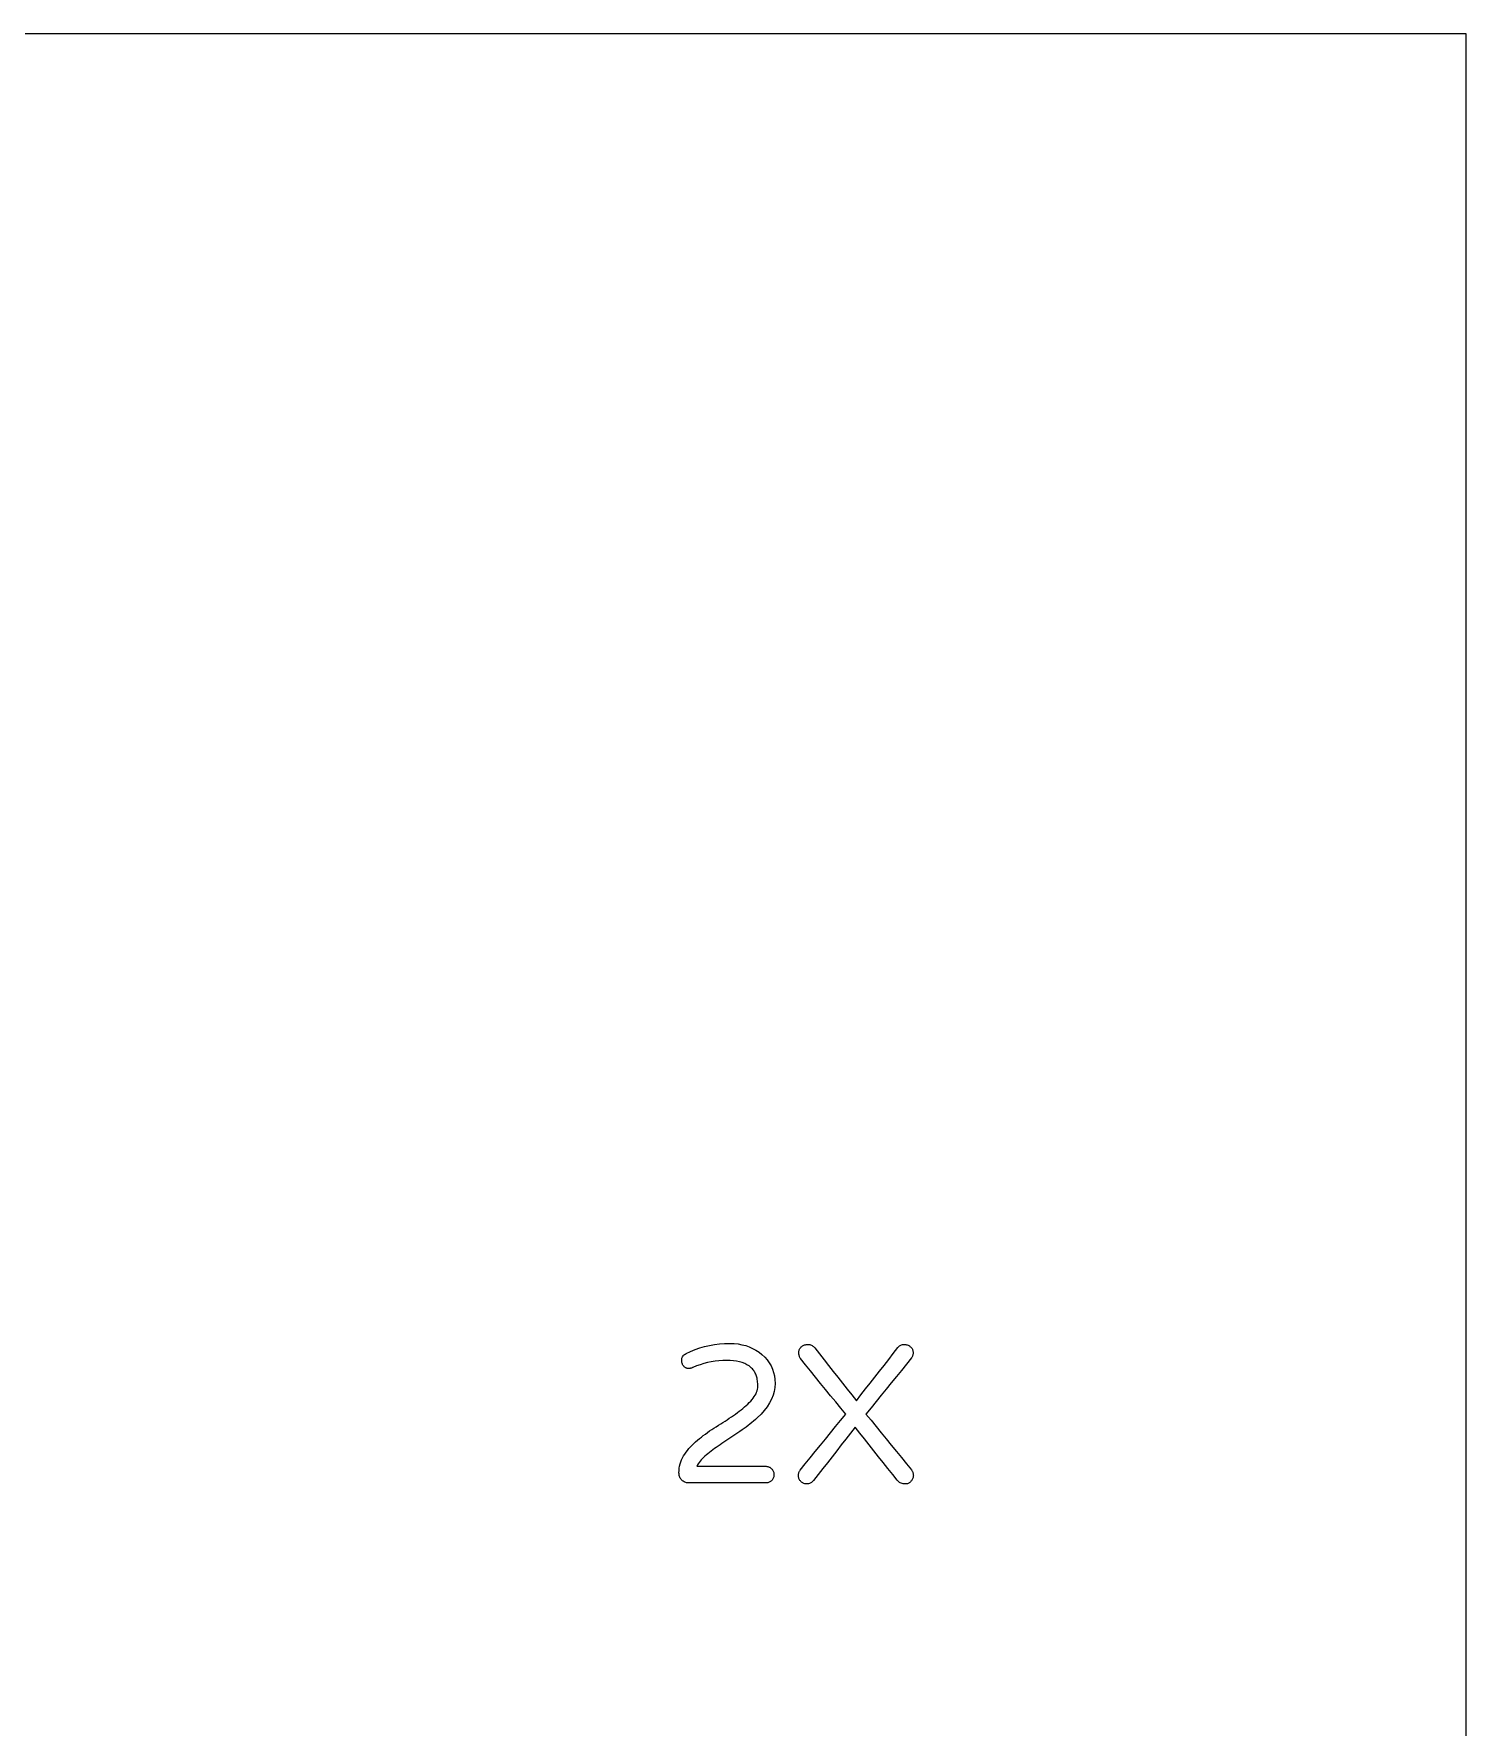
# Model space of a CAD drawing. Extents: x 3 to 2755, y -391 to 1036.
# Drawn here: x 2550.8 to 2754.6, y 794.6 to 1035.6 of the extents above; entities that cross this region are included whole.
import ezdxf

# ---------------------------------------------------------------- set-up
doc = ezdxf.new("R2010")
doc.units = 0
doc.layers.add('DEFAULT', color=7, linetype='CONTINUOUS')

# ---------------------------------------------------------------- blocks, each defined once
blk = doc.blocks.new('BLOCK_374')
at = {"layer": 'DEFAULT', "color": 18}
for p, q in [((536.01, 346.84), (-335.98, 346.84)), ((536.01, -147.17), (536.01, 346.84))]:
    blk.add_line(p, q, dxfattribs=at)
blk = doc.blocks.new('BLOCK_375')
at = {"layer": 'DEFAULT', "color": 18}
for p, q in [((437.14, 142.67), (437.22, 142.59)), ((437.22, 142.59), (437.28, 142.51)), ((437.28, 142.51), (437.34, 142.42)), ((437.34, 142.42), (437.39, 142.33)), ((437.39, 142.33), (437.42, 142.23)), ((437.42, 142.23), (437.46, 142.13)), ((437.46, 142.13), (437.48, 142.03)), ((437.48, 142.03), (437.49, 141.93)), ((437.49, 141.93), (437.49, 141.82))]:
    blk.add_line(p, q, dxfattribs=at)
blk = doc.blocks.new('BLOCK_376')
at = {"layer": 'DEFAULT', "color": 18}
for p, q in [((437.22, 141.05), (437.14, 140.97)), ((437.28, 141.13), (437.22, 141.05)), ((437.34, 141.22), (437.28, 141.13)), ((437.39, 141.31), (437.34, 141.22)), ((437.42, 141.4), (437.39, 141.31)), ((437.46, 141.5), (437.42, 141.4)), ((437.48, 141.6), (437.46, 141.5)), ((437.49, 141.71), (437.48, 141.6)), ((437.49, 141.82), (437.49, 141.71))]:
    blk.add_line(p, q, dxfattribs=at)
blk = doc.blocks.new('BLOCK_377')
at = {"layer": 'DEFAULT', "color": 18}
for p, q in [((436.4, 140.64), (436.29, 140.64)), ((436.5, 140.65), (436.4, 140.64)), ((436.61, 140.67), (436.5, 140.65)), ((436.71, 140.7), (436.61, 140.67)), ((436.8, 140.74), (436.71, 140.7)), ((436.89, 140.79), (436.8, 140.74)), ((436.98, 140.84), (436.89, 140.79)), ((437.06, 140.9), (436.98, 140.84)), ((437.14, 140.97), (437.06, 140.9))]:
    blk.add_line(p, q, dxfattribs=at)
blk = doc.blocks.new('BLOCK_378')
at = {"layer": 'DEFAULT', "color": 18}
for p, q in [((426.66, 140.64), (425.46, 140.64)), ((427.87, 140.64), (426.66, 140.64)), ((429.07, 140.64), (427.87, 140.64)), ((430.27, 140.64), (429.07, 140.64)), ((431.48, 140.64), (430.27, 140.64)), ((432.68, 140.64), (431.48, 140.64)), ((433.88, 140.64), (432.68, 140.64)), ((435.09, 140.64), (433.88, 140.64)), ((436.29, 140.64), (435.09, 140.64))]:
    blk.add_line(p, q, dxfattribs=at)
blk = doc.blocks.new('BLOCK_379')
at = {"layer": 'DEFAULT', "color": 18}
for p, q in [((424.49, 140.96), (424.39, 141.04)), ((424.59, 140.88), (424.49, 140.96)), ((424.7, 140.82), (424.59, 140.88)), ((424.81, 140.76), (424.7, 140.82)), ((424.93, 140.72), (424.81, 140.76)), ((425.06, 140.68), (424.93, 140.72)), ((425.18, 140.66), (425.06, 140.68)), ((425.32, 140.64), (425.18, 140.66)), ((425.46, 140.64), (425.32, 140.64))]:
    blk.add_line(p, q, dxfattribs=at)
blk = doc.blocks.new('BLOCK_380')
at = {"layer": 'DEFAULT', "color": 18}
for p, q in [((423.98, 141.96), (423.97, 142.1)), ((423.99, 141.82), (423.98, 141.96)), ((424.02, 141.69), (423.99, 141.82)), ((424.06, 141.57), (424.02, 141.69)), ((424.1, 141.45), (424.06, 141.57)), ((424.16, 141.34), (424.1, 141.45)), ((424.23, 141.24), (424.16, 141.34)), ((424.31, 141.14), (424.23, 141.24)), ((424.39, 141.04), (424.31, 141.14))]:
    blk.add_line(p, q, dxfattribs=at)
blk = doc.blocks.new('BLOCK_381')
at = {"layer": 'DEFAULT', "color": 18}
for p, q in [((424.63, 144.49), (424.8, 144.76)), ((423.97, 142.1), (423.98, 142.42)), ((423.98, 142.42), (424.01, 142.74)), ((424.01, 142.74), (424.07, 143.05)), ((424.07, 143.05), (424.14, 143.36)), ((424.14, 143.36), (424.23, 143.65)), ((424.23, 143.65), (424.34, 143.94)), ((424.34, 143.94), (424.47, 144.22)), ((424.47, 144.22), (424.63, 144.49))]:
    blk.add_line(p, q, dxfattribs=at)
blk = doc.blocks.new('BLOCK_382')
at = {"layer": 'DEFAULT', "color": 18}
for p, q in [((424.8, 144.76), (424.99, 145.02)), ((424.99, 145.02), (425.19, 145.28)), ((425.19, 145.28), (425.4, 145.53)), ((425.4, 145.53), (425.62, 145.77)), ((425.62, 145.77), (425.85, 146.02)), ((425.85, 146.02), (426.09, 146.26)), ((426.09, 146.26), (426.34, 146.49)), ((426.34, 146.49), (426.6, 146.72)), ((426.6, 146.72), (426.88, 146.95))]:
    blk.add_line(p, q, dxfattribs=at)
blk = doc.blocks.new('BLOCK_383')
at = {"layer": 'DEFAULT', "color": 18}
for p, q in [((426.88, 146.95), (427.16, 147.17)), ((427.16, 147.17), (427.44, 147.39)), ((427.44, 147.39), (427.73, 147.61)), ((427.73, 147.61), (428.03, 147.82)), ((428.03, 147.82), (428.33, 148.04)), ((428.33, 148.04), (428.63, 148.24)), ((428.63, 148.24), (428.95, 148.45)), ((428.95, 148.45), (429.26, 148.65)), ((429.26, 148.65), (429.58, 148.86))]:
    blk.add_line(p, q, dxfattribs=at)
blk = doc.blocks.new('BLOCK_384')
at = {"layer": 'DEFAULT', "color": 18}
for p, q in [((430.22, 149.25), (430.53, 149.45)), ((430.53, 149.45), (430.84, 149.65)), ((430.84, 149.65), (431.14, 149.85)), ((431.14, 149.85), (431.44, 150.05)), ((431.44, 150.05), (431.73, 150.25)), ((431.73, 150.25), (432.01, 150.45)), ((432.01, 150.45), (432.29, 150.65)), ((429.58, 148.86), (429.91, 149.06)), ((429.91, 149.06), (430.22, 149.25))]:
    blk.add_line(p, q, dxfattribs=at)
blk = doc.blocks.new('BLOCK_385')
at = {"layer": 'DEFAULT', "color": 18}
for p, q in [((433.55, 151.67), (433.77, 151.87)), ((433.77, 151.87), (433.98, 152.08)), ((433.98, 152.08), (434.18, 152.29)), ((434.18, 152.29), (434.37, 152.5)), ((432.29, 150.65), (432.56, 150.85)), ((432.56, 150.85), (432.82, 151.05)), ((432.82, 151.05), (433.08, 151.26)), ((433.08, 151.26), (433.32, 151.46)), ((433.32, 151.46), (433.55, 151.67))]:
    blk.add_line(p, q, dxfattribs=at)
blk = doc.blocks.new('BLOCK_386')
at = {"layer": 'DEFAULT', "color": 18}
for p, q in [((435.18, 154.2), (435.19, 154.41)), ((434.37, 152.5), (434.54, 152.71)), ((434.54, 152.71), (434.69, 152.93)), ((434.69, 152.93), (434.83, 153.14)), ((434.83, 153.14), (434.94, 153.35)), ((434.94, 153.35), (435.03, 153.56)), ((435.03, 153.56), (435.1, 153.77)), ((435.1, 153.77), (435.15, 153.99)), ((435.15, 153.99), (435.18, 154.2))]:
    blk.add_line(p, q, dxfattribs=at)
blk = doc.blocks.new('BLOCK_387')
at = {"layer": 'DEFAULT', "color": 18}
for p, q in [((435.01, 155.85), (434.96, 155.99)), ((435.05, 155.7), (435.01, 155.85)), ((435.09, 155.54), (435.05, 155.7)), ((435.12, 155.37), (435.09, 155.54)), ((435.15, 155.19), (435.12, 155.37)), ((435.17, 155.01), (435.15, 155.19)), ((435.18, 154.82), (435.17, 155.01)), ((435.19, 154.62), (435.18, 154.82)), ((435.19, 154.41), (435.19, 154.62))]:
    blk.add_line(p, q, dxfattribs=at)
blk = doc.blocks.new('BLOCK_388')
at = {"layer": 'DEFAULT', "color": 18}
for p, q in [((434.32, 156.97), (434.21, 157.07)), ((434.42, 156.87), (434.32, 156.97)), ((434.52, 156.76), (434.42, 156.87)), ((434.61, 156.64), (434.52, 156.76)), ((434.69, 156.52), (434.61, 156.64)), ((434.77, 156.4), (434.69, 156.52)), ((434.84, 156.27), (434.77, 156.4)), ((434.9, 156.13), (434.84, 156.27)), ((434.96, 155.99), (434.9, 156.13))]:
    blk.add_line(p, q, dxfattribs=at)
blk = doc.blocks.new('BLOCK_389')
at = {"layer": 'DEFAULT', "color": 18}
for p, q in [((431.26, 158.07), (430.76, 158.08)), ((431.74, 158.03), (431.26, 158.07)), ((432.18, 157.97), (431.74, 158.03)), ((432.59, 157.88), (432.18, 157.97)), ((432.98, 157.77), (432.59, 157.88)), ((433.33, 157.64), (432.98, 157.77)), ((433.65, 157.47), (433.33, 157.64)), ((433.95, 157.29), (433.65, 157.47)), ((434.21, 157.07), (433.95, 157.29))]:
    blk.add_line(p, q, dxfattribs=at)
blk = doc.blocks.new('BLOCK_390')
at = {"layer": 'DEFAULT', "color": 18}
for p, q in [((426.48, 157.29), (425.97, 157.07)), ((427, 157.47), (426.48, 157.29)), ((427.52, 157.64), (427, 157.47)), ((428.05, 157.77), (427.52, 157.64)), ((428.58, 157.88), (428.05, 157.77)), ((429.12, 157.97), (428.58, 157.88)), ((429.66, 158.03), (429.12, 157.97)), ((430.21, 158.07), (429.66, 158.03)), ((430.76, 158.08), (430.21, 158.07))]:
    blk.add_line(p, q, dxfattribs=at)
blk = doc.blocks.new('BLOCK_391')
at = {"layer": 'DEFAULT', "color": 18}
for p, q in [((425.4, 156.94), (425.32, 156.93)), ((425.48, 156.94), (425.4, 156.94)), ((425.55, 156.95), (425.48, 156.94)), ((425.63, 156.96), (425.55, 156.95)), ((425.7, 156.98), (425.63, 156.96)), ((425.77, 157), (425.7, 156.98)), ((425.84, 157.02), (425.77, 157)), ((425.9, 157.05), (425.84, 157.02)), ((425.97, 157.07), (425.9, 157.05))]:
    blk.add_line(p, q, dxfattribs=at)
blk = doc.blocks.new('BLOCK_392')
at = {"layer": 'DEFAULT', "color": 18}
for p, q in [((424.73, 157.18), (424.66, 157.24)), ((424.8, 157.12), (424.73, 157.18)), ((424.87, 157.07), (424.8, 157.12)), ((424.94, 157.03), (424.87, 157.07)), ((425.01, 157), (424.94, 157.03)), ((425.09, 156.97), (425.01, 157)), ((425.16, 156.95), (425.09, 156.97)), ((425.24, 156.94), (425.16, 156.95)), ((425.32, 156.93), (425.24, 156.94))]:
    blk.add_line(p, q, dxfattribs=at)
blk = doc.blocks.new('BLOCK_393')
at = {"layer": 'DEFAULT', "color": 18}
for p, q in [((424.37, 158.01), (424.37, 158.14)), ((424.38, 157.89), (424.37, 158.01)), ((424.4, 157.78), (424.38, 157.89)), ((424.42, 157.67), (424.4, 157.78)), ((424.46, 157.57), (424.42, 157.67)), ((424.5, 157.48), (424.46, 157.57)), ((424.54, 157.39), (424.5, 157.48)), ((424.6, 157.31), (424.54, 157.39)), ((424.66, 157.24), (424.6, 157.31))]:
    blk.add_line(p, q, dxfattribs=at)
blk = doc.blocks.new('BLOCK_394')
at = {"layer": 'DEFAULT', "color": 18}
for p, q in [((424.85, 158.99), (424.98, 159.07)), ((424.37, 158.27), (424.4, 158.39)), ((424.37, 158.14), (424.37, 158.27)), ((424.4, 158.39), (424.44, 158.51)), ((424.44, 158.51), (424.49, 158.61)), ((424.49, 158.61), (424.56, 158.72)), ((424.56, 158.72), (424.64, 158.81)), ((424.64, 158.81), (424.74, 158.9)), ((424.74, 158.9), (424.85, 158.99))]:
    blk.add_line(p, q, dxfattribs=at)
blk = doc.blocks.new('BLOCK_395')
at = {"layer": 'DEFAULT', "color": 18}
for p, q in [((424.98, 159.07), (425.63, 159.37)), ((425.63, 159.37), (426.28, 159.63)), ((426.28, 159.63), (426.95, 159.86)), ((426.95, 159.86), (427.63, 160.06)), ((427.63, 160.06), (428.32, 160.21)), ((428.32, 160.21), (429.02, 160.34)), ((429.02, 160.34), (429.74, 160.43)), ((429.74, 160.43), (430.47, 160.48)), ((430.47, 160.48), (431.21, 160.5))]:
    blk.add_line(p, q, dxfattribs=at)
blk = doc.blocks.new('BLOCK_396')
at = {"layer": 'DEFAULT', "color": 18}
for p, q in [((431.21, 160.5), (431.81, 160.48)), ((431.81, 160.48), (432.39, 160.42)), ((432.39, 160.42), (432.94, 160.32)), ((432.94, 160.32), (433.47, 160.19)), ((433.47, 160.19), (433.98, 160.01)), ((433.98, 160.01), (434.46, 159.8)), ((434.46, 159.8), (434.93, 159.55)), ((434.93, 159.55), (435.37, 159.26)), ((435.37, 159.26), (435.78, 158.93))]:
    blk.add_line(p, q, dxfattribs=at)
blk = doc.blocks.new('BLOCK_397')
at = {"layer": 'DEFAULT', "color": 18}
for p, q in [((435.78, 158.93), (436.18, 158.56)), ((436.18, 158.56), (436.53, 158.17)), ((436.53, 158.17), (436.83, 157.76)), ((436.83, 157.76), (437.08, 157.32)), ((437.08, 157.32), (437.29, 156.86)), ((437.29, 156.86), (437.45, 156.38)), ((437.45, 156.38), (437.57, 155.88)), ((437.57, 155.88), (437.64, 155.35)), ((437.64, 155.35), (437.66, 154.8))]:
    blk.add_line(p, q, dxfattribs=at)
blk = doc.blocks.new('BLOCK_398')
at = {"layer": 'DEFAULT', "color": 18}
for p, q in [((437.63, 154.24), (437.54, 153.68)), ((437.66, 154.8), (437.63, 154.24)), ((436.87, 152.03), (436.53, 151.49)), ((437.16, 152.57), (436.87, 152.03)), ((437.38, 153.12), (437.16, 152.57)), ((437.54, 153.68), (437.38, 153.12)), ((435.65, 150.42), (435.11, 149.89)), ((436.12, 150.95), (435.65, 150.42)), ((436.53, 151.49), (436.12, 150.95))]:
    blk.add_line(p, q, dxfattribs=at)
blk = doc.blocks.new('BLOCK_399')
at = {"layer": 'DEFAULT', "color": 18}
for p, q in [((434.6, 149.45), (434.34, 149.23)), ((434.86, 149.67), (434.6, 149.45)), ((435.11, 149.89), (434.86, 149.67)), ((432.95, 148.19), (432.66, 147.99)), ((433.24, 148.39), (432.95, 148.19)), ((433.52, 148.6), (433.24, 148.39)), ((433.8, 148.81), (433.52, 148.6)), ((434.07, 149.02), (433.8, 148.81)), ((434.34, 149.23), (434.07, 149.02))]:
    blk.add_line(p, q, dxfattribs=at)
blk = doc.blocks.new('BLOCK_400')
at = {"layer": 'DEFAULT', "color": 18}
for p, q in [((431.21, 147.01), (430.92, 146.82)), ((431.49, 147.2), (431.21, 147.01)), ((431.78, 147.4), (431.49, 147.2)), ((432.07, 147.59), (431.78, 147.4)), ((432.36, 147.79), (432.07, 147.59)), ((432.66, 147.99), (432.36, 147.79)), ((430.36, 146.45), (430.09, 146.26)), ((430.64, 146.63), (430.36, 146.45)), ((430.92, 146.82), (430.64, 146.63))]:
    blk.add_line(p, q, dxfattribs=at)
blk = doc.blocks.new('BLOCK_401')
at = {"layer": 'DEFAULT', "color": 18}
for p, q in [((428.09, 144.81), (427.87, 144.63)), ((428.32, 144.99), (428.09, 144.81)), ((428.56, 145.17), (428.32, 144.99)), ((428.8, 145.35), (428.56, 145.17)), ((429.04, 145.53), (428.8, 145.35)), ((429.29, 145.71), (429.04, 145.53)), ((429.55, 145.89), (429.29, 145.71)), ((429.82, 146.08), (429.55, 145.89)), ((430.09, 146.26), (429.82, 146.08))]:
    blk.add_line(p, q, dxfattribs=at)
blk = doc.blocks.new('BLOCK_402')
at = {"layer": 'DEFAULT', "color": 18}
for p, q in [((427.87, 144.63), (427.66, 144.46)), ((426.62, 143.2), (426.53, 143.02)), ((426.72, 143.38), (426.62, 143.2)), ((426.84, 143.56), (426.72, 143.38)), ((426.97, 143.74), (426.84, 143.56)), ((427.12, 143.92), (426.97, 143.74)), ((427.29, 144.1), (427.12, 143.92)), ((427.47, 144.28), (427.29, 144.1)), ((427.66, 144.46), (427.47, 144.28))]:
    blk.add_line(p, q, dxfattribs=at)
blk = doc.blocks.new('BLOCK_403')
at = {"layer": 'DEFAULT', "color": 18}
for p, q in [((426.53, 143.02), (427.61, 143.02)), ((427.61, 143.02), (428.7, 143.02)), ((428.7, 143.02), (429.78, 143.02)), ((429.78, 143.02), (430.86, 143.02)), ((430.86, 143.02), (431.95, 143.02)), ((431.95, 143.02), (433.03, 143.02)), ((433.03, 143.02), (434.12, 143.02)), ((434.12, 143.02), (435.2, 143.02)), ((435.2, 143.02), (436.29, 143.02))]:
    blk.add_line(p, q, dxfattribs=at)
blk = doc.blocks.new('BLOCK_404')
at = {"layer": 'DEFAULT', "color": 18}
for p, q in [((436.29, 143.02), (436.4, 143.02)), ((436.4, 143.02), (436.5, 143)), ((436.5, 143), (436.61, 142.98)), ((436.61, 142.98), (436.71, 142.95)), ((436.71, 142.95), (436.8, 142.91)), ((436.8, 142.91), (436.89, 142.87)), ((436.89, 142.87), (436.98, 142.81)), ((436.98, 142.81), (437.06, 142.74)), ((437.06, 142.74), (437.14, 142.67))]:
    blk.add_line(p, q, dxfattribs=at)
blk = doc.blocks.new('BLOCK_405')
at = {"layer": 'DEFAULT', "color": 18}
for p, q in [((457.07, 142.49), (457.13, 142.42)), ((457.13, 142.42), (457.17, 142.34)), ((457.17, 142.34), (457.21, 142.27)), ((457.21, 142.27), (457.25, 142.18)), ((457.25, 142.18), (457.28, 142.1)), ((457.28, 142.1), (457.3, 142.01)), ((457.3, 142.01), (457.31, 141.92)), ((457.31, 141.92), (457.32, 141.82)), ((457.32, 141.82), (457.33, 141.72))]:
    blk.add_line(p, q, dxfattribs=at)
blk = doc.blocks.new('BLOCK_406')
at = {"layer": 'DEFAULT', "color": 18}
for p, q in [((457.06, 140.96), (456.99, 140.88)), ((457.12, 141.05), (457.06, 140.96)), ((457.18, 141.14), (457.12, 141.05)), ((457.22, 141.23), (457.18, 141.14)), ((457.26, 141.32), (457.22, 141.23)), ((457.29, 141.42), (457.26, 141.32)), ((457.31, 141.52), (457.29, 141.42)), ((457.32, 141.62), (457.31, 141.52)), ((457.33, 141.72), (457.32, 141.62))]:
    blk.add_line(p, q, dxfattribs=at)
blk = doc.blocks.new('BLOCK_407')
at = {"layer": 'DEFAULT', "color": 18}
for p, q in [((456.3, 140.5), (456.2, 140.5)), ((456.4, 140.52), (456.3, 140.5)), ((456.49, 140.54), (456.4, 140.52)), ((456.58, 140.57), (456.49, 140.54)), ((456.67, 140.61), (456.58, 140.57)), ((456.75, 140.67), (456.67, 140.61)), ((456.83, 140.73), (456.75, 140.67)), ((456.91, 140.8), (456.83, 140.73)), ((456.99, 140.88), (456.91, 140.8))]:
    blk.add_line(p, q, dxfattribs=at)
blk = doc.blocks.new('BLOCK_408')
at = {"layer": 'DEFAULT', "color": 18}
for p, q in [((455.15, 140.92), (455.05, 141.03)), ((455.25, 140.82), (455.15, 140.92)), ((455.36, 140.73), (455.25, 140.82)), ((455.47, 140.66), (455.36, 140.73)), ((455.6, 140.6), (455.47, 140.66)), ((455.74, 140.56), (455.6, 140.6)), ((455.89, 140.52), (455.74, 140.56)), ((456.04, 140.5), (455.89, 140.52)), ((456.2, 140.5), (456.04, 140.5))]:
    blk.add_line(p, q, dxfattribs=at)
blk = doc.blocks.new('BLOCK_409')
at = {"layer": 'DEFAULT', "color": 18}
for p, q in [((449.72, 147.74), (449.05, 148.58)), ((450.38, 146.9), (449.72, 147.74)), ((451.05, 146.06), (450.38, 146.9)), ((451.72, 145.22), (451.05, 146.06)), ((452.39, 144.38), (451.72, 145.22)), ((453.05, 143.54), (452.39, 144.38)), ((453.72, 142.71), (453.05, 143.54)), ((454.39, 141.87), (453.72, 142.71)), ((455.05, 141.03), (454.39, 141.87))]:
    blk.add_line(p, q, dxfattribs=at)
blk = doc.blocks.new('BLOCK_410')
at = {"layer": 'DEFAULT', "color": 18}
for p, q in [((448.39, 147.73), (447.74, 146.89)), ((449.05, 148.58), (448.39, 147.73)), ((446.42, 145.21), (445.76, 144.37)), ((447.08, 146.05), (446.42, 145.21)), ((447.74, 146.89), (447.08, 146.05)), ((444.45, 142.68), (443.79, 141.84)), ((445.11, 143.53), (444.45, 142.68)), ((445.76, 144.37), (445.11, 143.53)), ((443.79, 141.84), (443.13, 141))]:
    blk.add_line(p, q, dxfattribs=at)
blk = doc.blocks.new('BLOCK_411')
at = {"layer": 'DEFAULT', "color": 18}
for p, q in [((442.31, 140.5), (442.19, 140.5)), ((442.42, 140.52), (442.31, 140.5)), ((442.53, 140.55), (442.42, 140.52)), ((442.63, 140.6), (442.53, 140.55)), ((442.74, 140.65), (442.63, 140.6)), ((442.84, 140.72), (442.74, 140.65)), ((442.94, 140.8), (442.84, 140.72)), ((443.04, 140.9), (442.94, 140.8)), ((443.13, 141), (443.04, 140.9))]:
    blk.add_line(p, q, dxfattribs=at)
blk = doc.blocks.new('BLOCK_412')
at = {"layer": 'DEFAULT', "color": 18}
for p, q in [((441.4, 140.77), (441.32, 140.85)), ((441.49, 140.71), (441.4, 140.77)), ((441.58, 140.65), (441.49, 140.71)), ((441.67, 140.6), (441.58, 140.65)), ((441.76, 140.57), (441.67, 140.6)), ((441.87, 140.54), (441.76, 140.57)), ((441.97, 140.51), (441.87, 140.54)), ((442.08, 140.5), (441.97, 140.51)), ((442.19, 140.5), (442.08, 140.5))]:
    blk.add_line(p, q, dxfattribs=at)
blk = doc.blocks.new('BLOCK_413')
at = {"layer": 'DEFAULT', "color": 18}
for p, q in [((440.98, 141.56), (440.97, 141.66)), ((440.99, 141.46), (440.98, 141.56)), ((441.01, 141.36), (440.99, 141.46)), ((441.04, 141.27), (441.01, 141.36)), ((441.08, 141.18), (441.04, 141.27)), ((441.13, 141.09), (441.08, 141.18)), ((441.18, 141.01), (441.13, 141.09)), ((441.25, 140.93), (441.18, 141.01)), ((441.32, 140.85), (441.25, 140.93))]:
    blk.add_line(p, q, dxfattribs=at)
blk = doc.blocks.new('BLOCK_414')
at = {"layer": 'DEFAULT', "color": 18}
for p, q in [((441.05, 142.14), (441.08, 142.22)), ((441.08, 142.22), (441.13, 142.3)), ((441.13, 142.3), (441.17, 142.38)), ((441.17, 142.38), (441.22, 142.46)), ((440.97, 141.66), (440.98, 141.76)), ((440.98, 141.86), (441, 141.96)), ((440.98, 141.76), (440.98, 141.86)), ((441, 141.96), (441.02, 142.05)), ((441.02, 142.05), (441.05, 142.14))]:
    blk.add_line(p, q, dxfattribs=at)
blk = doc.blocks.new('BLOCK_415')
at = {"layer": 'DEFAULT', "color": 18}
for p, q in [((446.26, 148.66), (446.98, 149.54)), ((446.98, 149.54), (447.7, 150.43)), ((444.82, 146.89), (445.54, 147.77)), ((445.54, 147.77), (446.26, 148.66)), ((442.66, 144.23), (443.38, 145.12)), ((443.38, 145.12), (444.1, 146)), ((444.1, 146), (444.82, 146.89)), ((441.22, 142.46), (441.94, 143.35)), ((441.94, 143.35), (442.66, 144.23))]:
    blk.add_line(p, q, dxfattribs=at)
blk = doc.blocks.new('BLOCK_416')
at = {"layer": 'DEFAULT', "color": 18}
for p, q in [((441.99, 157.46), (441.28, 158.34)), ((442.71, 156.58), (441.99, 157.46)), ((443.42, 155.7), (442.71, 156.58)), ((444.14, 154.82), (443.42, 155.7)), ((444.85, 153.94), (444.14, 154.82)), ((445.56, 153.06), (444.85, 153.94)), ((446.28, 152.18), (445.56, 153.06)), ((446.99, 151.31), (446.28, 152.18)), ((447.7, 150.43), (446.99, 151.31))]:
    blk.add_line(p, q, dxfattribs=at)
blk = doc.blocks.new('BLOCK_417')
at = {"layer": 'DEFAULT', "color": 18}
for p, q in [((441.03, 159.06), (441.03, 159.16)), ((441.04, 158.95), (441.03, 159.06)), ((441.06, 158.85), (441.04, 158.95)), ((441.08, 158.76), (441.06, 158.85)), ((441.11, 158.67), (441.08, 158.76)), ((441.14, 158.58), (441.11, 158.67)), ((441.18, 158.49), (441.14, 158.58)), ((441.23, 158.41), (441.18, 158.49)), ((441.28, 158.34), (441.23, 158.41))]:
    blk.add_line(p, q, dxfattribs=at)
blk = doc.blocks.new('BLOCK_418')
at = {"layer": 'DEFAULT', "color": 18}
for p, q in [((441.03, 159.27), (441.05, 159.38)), ((441.03, 159.16), (441.03, 159.27)), ((441.05, 159.38), (441.07, 159.48)), ((441.07, 159.48), (441.1, 159.57)), ((441.1, 159.57), (441.14, 159.67)), ((441.14, 159.67), (441.18, 159.76)), ((441.18, 159.76), (441.24, 159.84)), ((441.24, 159.84), (441.31, 159.93)), ((441.31, 159.93), (441.38, 160.01))]:
    blk.add_line(p, q, dxfattribs=at)
blk = doc.blocks.new('BLOCK_419')
at = {"layer": 'DEFAULT', "color": 18}
for p, q in [((441.38, 160.01), (441.46, 160.08)), ((441.46, 160.08), (441.55, 160.14)), ((441.55, 160.14), (441.64, 160.2)), ((441.64, 160.2), (441.74, 160.25)), ((441.74, 160.25), (441.85, 160.29)), ((441.85, 160.29), (441.96, 160.32)), ((441.96, 160.32), (442.08, 160.34)), ((442.08, 160.34), (442.2, 160.35)), ((442.2, 160.35), (442.33, 160.36))]:
    blk.add_line(p, q, dxfattribs=at)
blk = doc.blocks.new('BLOCK_420')
at = {"layer": 'DEFAULT', "color": 18}
for p, q in [((442.33, 160.36), (442.46, 160.35)), ((442.46, 160.35), (442.59, 160.33)), ((442.59, 160.33), (442.71, 160.3)), ((442.71, 160.3), (442.82, 160.26)), ((442.82, 160.26), (442.93, 160.2)), ((442.93, 160.2), (443.03, 160.13)), ((443.03, 160.13), (443.13, 160.05)), ((443.13, 160.05), (443.22, 159.96)), ((443.22, 159.96), (443.3, 159.85))]:
    blk.add_line(p, q, dxfattribs=at)
blk = doc.blocks.new('BLOCK_421')
at = {"layer": 'DEFAULT', "color": 18}
for p, q in [((443.3, 159.85), (443.96, 159.02)), ((443.96, 159.02), (444.62, 158.18)), ((444.62, 158.18), (445.27, 157.35)), ((445.27, 157.35), (445.93, 156.51)), ((445.93, 156.51), (446.59, 155.68)), ((446.59, 155.68), (447.25, 154.84)), ((447.25, 154.84), (447.9, 154)), ((447.9, 154), (448.56, 153.17)), ((448.56, 153.17), (449.22, 152.33))]:
    blk.add_line(p, q, dxfattribs=at)
blk = doc.blocks.new('BLOCK_422')
at = {"layer": 'DEFAULT', "color": 18}
for p, q in [((453.82, 158.22), (454.48, 159.07)), ((454.48, 159.07), (455.14, 159.91)), ((452.51, 156.54), (453.17, 157.38)), ((453.17, 157.38), (453.82, 158.22)), ((450.53, 154.02), (451.19, 154.86)), ((451.19, 154.86), (451.85, 155.7)), ((451.85, 155.7), (452.51, 156.54)), ((449.22, 152.33), (449.88, 153.18)), ((449.88, 153.18), (450.53, 154.02))]:
    blk.add_line(p, q, dxfattribs=at)
blk = doc.blocks.new('BLOCK_423')
at = {"layer": 'DEFAULT', "color": 18}
for p, q in [((455.14, 159.91), (455.21, 160)), ((455.21, 160), (455.29, 160.09)), ((455.29, 160.09), (455.37, 160.16)), ((455.37, 160.16), (455.46, 160.22)), ((455.46, 160.22), (455.56, 160.27)), ((455.56, 160.27), (455.66, 160.31)), ((455.66, 160.31), (455.77, 160.33)), ((455.77, 160.33), (455.89, 160.35)), ((455.89, 160.35), (456.01, 160.36))]:
    blk.add_line(p, q, dxfattribs=at)
blk = doc.blocks.new('BLOCK_424')
at = {"layer": 'DEFAULT', "color": 18}
for p, q in [((456.01, 160.36), (456.13, 160.35)), ((456.13, 160.35), (456.25, 160.34)), ((456.25, 160.34), (456.36, 160.32)), ((456.36, 160.32), (456.47, 160.29)), ((456.47, 160.29), (456.57, 160.25)), ((456.57, 160.25), (456.67, 160.2)), ((456.67, 160.2), (456.76, 160.14)), ((456.76, 160.14), (456.85, 160.08)), ((456.85, 160.08), (456.93, 160.01))]:
    blk.add_line(p, q, dxfattribs=at)
blk = doc.blocks.new('BLOCK_425')
at = {"layer": 'DEFAULT', "color": 18}
for p, q in [((456.93, 160.01), (457.01, 159.93)), ((457.01, 159.93), (457.08, 159.85)), ((457.08, 159.85), (457.14, 159.76)), ((457.14, 159.76), (457.19, 159.67)), ((457.19, 159.67), (457.23, 159.59)), ((457.23, 159.59), (457.26, 159.49)), ((457.26, 159.49), (457.28, 159.4)), ((457.28, 159.4), (457.29, 159.3)), ((457.29, 159.3), (457.3, 159.21))]:
    blk.add_line(p, q, dxfattribs=at)
blk = doc.blocks.new('BLOCK_426')
at = {"layer": 'DEFAULT', "color": 18}
for p, q in [((457.3, 159.11), (457.29, 159.01)), ((457.3, 159.21), (457.3, 159.11)), ((457.12, 158.52), (457.07, 158.45)), ((457.16, 158.59), (457.12, 158.52)), ((457.2, 158.67), (457.16, 158.59)), ((457.23, 158.75), (457.2, 158.67)), ((457.25, 158.84), (457.23, 158.75)), ((457.27, 158.92), (457.25, 158.84)), ((457.29, 159.01), (457.27, 158.92))]:
    blk.add_line(p, q, dxfattribs=at)
blk = doc.blocks.new('BLOCK_427')
at = {"layer": 'DEFAULT', "color": 18}
for p, q in [((455.63, 156.67), (454.91, 155.78)), ((456.35, 157.56), (455.63, 156.67)), ((457.07, 158.45), (456.35, 157.56)), ((454.19, 154.9), (453.47, 154.01)), ((454.91, 155.78), (454.19, 154.9)), ((452.03, 152.23), (451.31, 151.34)), ((452.75, 153.12), (452.03, 152.23)), ((453.47, 154.01), (452.75, 153.12)), ((451.31, 151.34), (450.59, 150.45))]:
    blk.add_line(p, q, dxfattribs=at)
blk = doc.blocks.new('BLOCK_428')
at = {"layer": 'DEFAULT', "color": 18}
for p, q in [((450.59, 150.45), (451.31, 149.57)), ((451.31, 149.57), (452.03, 148.68)), ((452.03, 148.68), (452.75, 147.8)), ((452.75, 147.8), (453.47, 146.91)), ((453.47, 146.91), (454.19, 146.03)), ((454.19, 146.03), (454.91, 145.14)), ((454.91, 145.14), (455.63, 144.26)), ((455.63, 144.26), (456.35, 143.37)), ((456.35, 143.37), (457.07, 142.49))]:
    blk.add_line(p, q, dxfattribs=at)

msp = doc.modelspace()

# ---------------------------------------------------------------- block references
at = {"layer": 'DEFAULT'}
for name in ['BLOCK_374', 'BLOCK_395', 'BLOCK_396', 'BLOCK_418', 'BLOCK_419', 'BLOCK_420', 'BLOCK_421', 'BLOCK_422', 'BLOCK_423', 'BLOCK_424', 'BLOCK_425', 'BLOCK_394', 'BLOCK_393', 'BLOCK_392', 'BLOCK_391', 'BLOCK_390', 'BLOCK_389', 'BLOCK_388', 'BLOCK_397', 'BLOCK_417', 'BLOCK_416', 'BLOCK_427', 'BLOCK_426', 'BLOCK_387', 'BLOCK_398', 'BLOCK_385', 'BLOCK_386', 'BLOCK_384', 'BLOCK_399', 'BLOCK_415', 'BLOCK_428', 'BLOCK_383', 'BLOCK_400', 'BLOCK_410', 'BLOCK_409', 'BLOCK_382', 'BLOCK_401', 'BLOCK_381', 'BLOCK_402', 'BLOCK_403', 'BLOCK_404', 'BLOCK_375', 'BLOCK_380', 'BLOCK_379', 'BLOCK_378', 'BLOCK_377', 'BLOCK_376', 'BLOCK_414', 'BLOCK_413', 'BLOCK_412', 'BLOCK_411', 'BLOCK_408', 'BLOCK_407', 'BLOCK_406', 'BLOCK_405']:
    msp.add_blockref(name, (2218.62, 688.72), dxfattribs=at)

doc.saveas('drawing.dxf')
